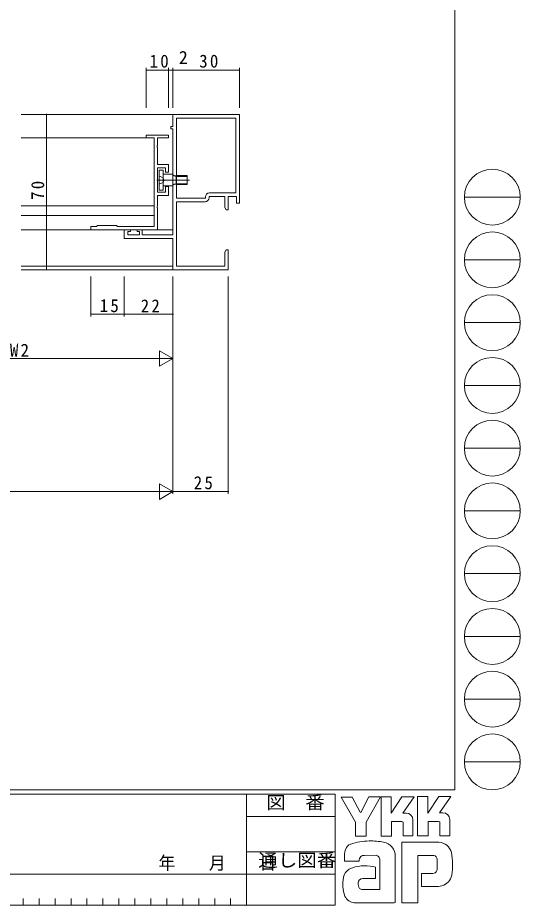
# Model space of a CAD drawing. Units: millimetres, scale not verified. Extents: x -841 to 292, y -594 to 212.
# Drawn here: x 65.8 to 292.5, y -594 to -194 of the extents above; entities that cross this region are included whole.
import ezdxf
from ezdxf.enums import TextEntityAlignment as Align

# ---------------------------------------------------------------- set-up
doc = ezdxf.new("R2010")
doc.units = ezdxf.units.MM
doc.header["$LTSCALE"] = 2
doc.linetypes.add('CHAIN2', pattern=[12, 9, -1, 1, -1])
doc.linetypes.add('DASHED3', pattern=[4, 3, -1])
for name, color, linetype, lineweight in [('0-1_YKK_ZWAK', 7, 'Continuous', 9), ('0-3_YKK_11', 7, 'Continuous', 9), ('0-4_YKK_12', 2, 'Continuous', 9), ('0-5_YKK_D', 6, 'Continuous', 9), ('0-6_YKK_13', 4, 'Continuous', 9)]:
    doc.layers.add(name, color=color, linetype=linetype, lineweight=lineweight)
doc.styles.add('ＭＳ ゴシック', font='')
doc.styles.get('ＭＳ ゴシック').set_extended_font_data('MS Gothic')

msp = doc.modelspace()

# ---------------------------------------------------------------- linework, layer by layer
at = {"layer": '0-1_YKK_ZWAK'}
for p, q in [((263, 208), (263, -542)), ((267.252, -274.88), (292.452, -274.88)), ((267.252, -303.16), (292.452, -303.16)), ((267.252, -331.44), (292.452, -331.44)), ((267.252, -359.72), (292.452, -359.72)), ((267.252, -388), (292.452, -388)), ((267.252, -416.28), (292.452, -416.28)), ((267.252, -444.56), (292.452, -444.56)), ((267.252, -472.84), (292.452, -472.84)), ((267.252, -501.12), (292.452, -501.12)), ((267.252, -529.4), (292.452, -529.4)), ((263, -542), (-837, -542)), ((209, -544), (-837, -544)), ((169, -544), (169, -594)), ((209, -544), (209, -594)), ((211.624, -545.294), (216.644, -545.294)), ((218.188, -556.569), (211.624, -545.294)), ((224.194, -545.14), (220.544, -552.245)), ((229.657, -562.902), (229.657, -545.178)), ((246.106, -545.024), (250.778, -545.024)), ((246.106, -562.748), (246.106, -545.024)), ((255.682, -545.024), (261.088, -545.024)), ((260.547, -545.951), (256.088, -552.322)), ((261.088, -545.024), (260.547, -545.951)), ((169, -554), (209, -554)), ((240.97, -552.438), (239.486, -552.438)), ((244.06, -555.527), (244.06, -562.786)), ((257.572, -552.322), (256.088, -552.322)), ((260.663, -555.527), (260.663, -562.709)), ((238.963, -556.26), (234.406, -556.26)), ((250.971, -556.222), (250.971, -562.748)), ((255.528, -556.222), (250.971, -556.222)), ((256.146, -556.453), (255.528, -556.222)), ((256.146, -562.709), (256.146, -556.453)), ((250.971, -562.748), (246.106, -562.748)), ((256.146, -562.637), (256.218, -562.709)), ((260.663, -562.709), (256.146, -562.709)), ((255.605, -565.566), (239.04, -565.566)), ((239.04, -565.566), (239.04, -592.866)), ((169, -569.999), (209, -569.999)), ((213.169, -574.1), (213.169, -571.344)), ((227.494, -571.436), (222.212, -571.536)), ((246.222, -571.513), (252.863, -571.513)), ((246.222, -592.866), (246.222, -571.513)), ((219.81, -574.1), (213.169, -574.1)), ((229.039, -586.958), (229.039, -573.057)), ((236.028, -571.976), (236.028, -592.828)), ((254.962, -573.652), (254.987, -577.415)), ((247.959, -579.699), (247.959, -585.607)), ((253.018, -579.699), (247.959, -579.699)), ((25, -580), (169, -580)), ((209, -579.999), (169, -579.999)), ((227.108, -581.9), (221.402, -581.907)), ((221.007, -586.958), (229.039, -586.958)), ((228.421, -586.958), (228.923, -586.958)), ((229.039, -586.957), (229.04, -586.958)), ((247.959, -585.607), (255.566, -585.607)), ((255.566, -585.607), (257.111, -585.259)), ((68.2, -591), (68.2, -594)), ((75.4, -591), (75.4, -594)), ((82.6, -591), (82.6, -594)), ((89.8, -591), (89.8, -594)), ((97, -591), (97, -594)), ((104.2, -591), (104.2, -594)), ((111.4, -591), (111.4, -594)), ((118.6, -591), (118.6, -594)), ((125.8, -591), (125.8, -594)), ((133, -591), (133, -594)), ((140.2, -591), (140.2, -594)), ((147.4, -591), (147.4, -594)), ((154.6, -591), (154.6, -594)), ((161.8, -591), (161.8, -594)), ((-837, -594), (209, -594)), ((219.81, -592.944), (217.686, -592.944)), ((235.564, -592.905), (219.81, -592.944)), ((236.028, -592.828), (235.564, -592.905))]:
    msp.add_line(p, q, dxfattribs=at)
for points in [[(216.644, -545.294), (220.235, -552.013), (220.544, -552.245)], [(224.194, -545.14), (229.374, -545.14), (222.899, -556.608)], [(229.657, -545.178), (234.252, -545.178), (234.252, -552.462), (239.078, -545.101)], [(239.078, -545.101), (244.543, -545.101), (239.486, -552.438)], [(250.778, -545.024), (250.778, -552.441), (255.682, -545.024)], [(222.899, -556.608), (222.899, -562.941), (218.188, -562.941), (218.188, -556.569)], [(234.406, -556.26), (234.406, -562.902), (229.657, -562.902)], [(244.06, -562.786), (239.58, -562.786), (239.58, -556.492), (238.963, -556.26)], [(226.104, -576.533), (227.108, -576.764), (227.108, -581.9)], [(239.04, -592.866), (245.102, -592.866), (246.222, -592.866)]]:
    msp.add_lwpolyline(points, dxfattribs=at)
for centre in [(279.852, -274.88), (279.852, -303.16), (279.852, -331.44), (279.852, -359.72), (279.852, -388), (279.852, -416.28), (279.852, -444.56), (279.852, -472.84), (279.852, -501.12), (279.852, -529.4)]:
    msp.add_circle(centre, 12.6, dxfattribs=at)
for centre, radius, start, end in [((240.97, -555.527), 3.089, 0.00165, 89.99603), ((257.572, -555.411), 3.089, 0.00165, 89.99603), ((217.009, -569.793), 3.491, 109.02126, 161.51263), ((224.317, -590.287), 25.257, 89.89165, 109.30847), ((225.059, -594.662), 29.64, 78.78009, 91.46938), ((229.757, -571.852), 6.355, 40.66422, 80.31693), ((229.441, -571.836), 6.588, 358.78058, 38.76563), ((255.388, -571.772), 6.202, 14.44571, 87.08746), ((220.37, -571.379), 7.196, 158.41083, 179.71774), ((222.021, -573.958), 2.43, 85.50551, 126.78038), ((226.794, -573.649), 2.321, 14.75519, 72.44994), ((253.093, -573.256), 1.756, 16.43123, 96.91661), ((232.094, -575.696), 29.8, 350.99026, 10.67624), ((222.822, -574.01), 3.013, 138.46381, 181.71359), ((249.759, -574.297), 5.248, 4.93422, 17.03551), ((218.181, -582.468), 5.583, 121.8271, 169.08475), ((222.6, -595.22), 19.013, 79.38097, 112.05824), ((253.019, -577.834), 1.865, 269.95467, 342.90144), ((249.728, -576.916), 5.281, 343.6902, 354.75362), ((228.213, -584.564), 15.832, 168.76372, 199.80078), ((222.689, -584.469), 3.384, 171.08202, 216.71922), ((221.414, -583.97), 2.064, 90.33952, 178.03638), ((255.478, -579.35), 6.13, 285.4429, 349.90448), ((221.357, -584.807), 2.18, 230.97279, 260.7549), ((218.2, -587.489), 5.461, 207.31435, 263.59464)]:
    msp.add_arc(centre, radius, start, end, dxfattribs=at)
at = {"layer": '0-3_YKK_11'}
for p, q in [((135.759, -243.1), (135.759, -237.6)), ((135.759, -237.6), (165.759, -237.6)), ((164.129, -239.23), (137.389, -239.23)), ((137.389, -239.23), (137.389, -275.3)), ((137.389, -239.23), (137.389, -275.3)), ((164.129, -272.97), (164.129, -239.23)), ((165.759, -237.6), (165.759, -277.6)), ((134.759, -243.1), (135.759, -243.1)), ((134.759, -244.1), (134.759, -243.1)), ((123.757, -246.9), (123.757, -248.1)), ((133.757, -246.9), (123.757, -246.9)), ((133.757, -248.1), (133.757, -246.9)), ((135.759, -244.1), (134.759, -244.1)), ((135.759, -291.87), (135.759, -244.1)), ((123.757, -248.1), (127.257, -248.1)), ((127.257, -248.1), (127.257, -288.1)), ((128.637, -251.825), (128.757, -251.642)), ((128.637, -252.375), (128.637, -251.825)), ((128.757, -248.1), (133.757, -248.1)), ((128.757, -251.642), (128.757, -248.1)), ((128.757, -252.558), (128.637, -252.375)), ((128.757, -260.2), (128.757, -252.558)), ((133.757, -260.2), (128.757, -260.2)), ((128.757, -261.7), (132.457, -261.7)), ((128.757, -272.7), (128.757, -261.7)), ((132.457, -261.7), (132.457, -263.6)), ((132.457, -263.6), (133.757, -263.6)), ((133.757, -263.6), (133.757, -260.2)), ((132.457, -270.1), (132.457, -272.7)), ((133.757, -270.1), (132.457, -270.1)), ((133.757, -274.2), (133.757, -270.1)), ((132.457, -272.7), (128.757, -272.7)), ((128.757, -274.2), (133.757, -274.2)), ((128.757, -278.842), (128.757, -274.2)), ((137.389, -275.3), (150.429, -275.3)), ((150.429, -275.3), (150.429, -274.77)), ((152.059, -274.6), (152.059, -275.13)), ((159.129, -274.6), (152.059, -274.6)), ((152.229, -272.97), (164.129, -272.97)), ((159.129, -279.509), (159.129, -274.6)), ((160.759, -274.6), (160.759, -280.6)), ((164.459, -274.6), (160.759, -274.6)), ((164.459, -277.6), (164.459, -274.6)), ((128.637, -279.025), (128.757, -278.842)), ((128.637, -279.575), (128.637, -279.025)), ((128.757, -279.758), (128.637, -279.575)), ((128.757, -289.6), (128.757, -279.758)), ((150.259, -276.93), (137.389, -276.93)), ((137.389, -276.93), (137.389, -305.97)), ((159.759, -280.6), (159.129, -279.509)), ((165.759, -277.6), (164.459, -277.6)), ((160.759, -280.6), (159.759, -280.6)), ((101.757, -287.6), (101.257, -288.1)), ((110.257, -287.6), (101.757, -287.6)), ((110.757, -288.1), (110.257, -287.6)), ((98.757, -288.1), (98.757, -289.6)), ((101.257, -288.1), (98.757, -288.1)), ((98.757, -289.6), (128.757, -289.6)), ((127.257, -288.1), (110.757, -288.1)), ((113.759, -289.6), (116.559, -289.6)), ((113.759, -293.5), (113.759, -289.6)), ((115.389, -290.4), (115.389, -291.87)), ((116.559, -290.4), (115.389, -290.4)), ((115.389, -291.87), (120.659, -291.87)), ((116.559, -289.6), (116.559, -290.4)), ((119.559, -289.6), (121.859, -289.6)), ((119.559, -290.4), (119.559, -289.6)), ((120.659, -290.4), (119.559, -290.4)), ((120.659, -291.87), (120.659, -290.4)), ((121.859, -289.6), (121.859, -291.87)), ((121.859, -291.87), (135.759, -291.87)), ((135.759, -293.5), (113.759, -293.5)), ((135.759, -307.6), (135.759, -293.5)), ((159.129, -299.691), (159.759, -298.6)), ((159.129, -305.97), (159.129, -299.691)), ((159.759, -298.6), (160.759, -298.6)), ((160.759, -298.6), (160.759, -302.142)), ((160.759, -302.142), (160.639, -302.325)), ((160.639, -302.325), (160.639, -302.875)), ((160.639, -302.875), (160.759, -303.058)), ((160.759, -303.142), (160.639, -303.325)), ((160.639, -303.325), (160.639, -303.875)), ((160.639, -303.875), (160.759, -304.058)), ((160.759, -303.058), (160.759, -303.142)), ((160.759, -307.6), (135.759, -307.6)), ((137.389, -305.97), (159.129, -305.97)), ((160.759, -304.058), (160.759, -307.6))]:
    msp.add_line(p, q, dxfattribs=at)
for centre, start, end in [((150.259, -275.13), 270, 359.99998), ((152.229, -274.77), 90, 179.99998)]:
    msp.add_arc(centre, 1.8, start, end, dxfattribs=at)
at = {"layer": '0-4_YKK_12'}
for p, q in [((136.057, -237.6), (67.257, -237.6)), ((127.257, -248.1), (67.257, -248.1)), ((127.257, -283.1), (127.257, -248.1)), ((127.257, -278.8), (67.257, -278.8)), ((127.257, -283.1), (67.257, -283.1)), ((135.757, -289.6), (67.257, -289.6)), ((135.757, -305.97), (67.257, -305.97)), ((136.057, -307.6), (67.257, -307.6))]:
    msp.add_line(p, q, dxfattribs=at)
at = {"layer": '0-5_YKK_D'}
for p, q in [((123.757, -234.6), (123.757, -216.6)), ((133.757, -217.6), (123.757, -217.6)), ((133.757, -234.6), (133.757, -216.6)), ((133.757, -234.6), (133.757, -216.6)), ((133.757, -217.6), (135.757, -217.6)), ((135.757, -234.6), (135.757, -216.6)), ((135.757, -217.6), (142.657, -217.6)), ((135.759, -234.6), (135.759, -216.6)), ((165.759, -217.6), (135.759, -217.6)), ((165.759, -234.6), (165.759, -216.6)), ((94.798, -237.6), (77.757, -237.6)), ((78.757, -307.6), (78.757, -237.6)), ((97.11, -307.6), (77.757, -307.6)), ((98.757, -310.6), (98.757, -328.6)), ((113.757, -310.6), (113.757, -328.6)), ((113.757, -310.6), (113.757, -328.6)), ((135.757, -310.6), (135.757, -348.6)), ((135.757, -310.6), (135.757, -328.6)), ((135.759, -310.6), (135.759, -408.6)), ((135.759, -310.6), (135.759, -408.6)), ((160.759, -310.6), (160.759, -408.6)), ((113.757, -327.6), (98.757, -327.6)), ((135.757, -327.6), (113.757, -327.6)), ((2.757, -347.6), (128.757, -347.6)), ((135.757, -347.6), (123.632, -347.6)), ((129.694, -344.1), (129.694, -351.1)), ((135.757, -347.6), (129.694, -344.1)), ((135.757, -347.6), (129.694, -351.1)), ((-157.241, -407.6), (128.759, -407.6)), ((135.759, -407.6), (123.634, -407.6)), ((129.697, -404.1), (129.697, -411.1)), ((135.759, -407.6), (129.697, -404.1)), ((135.759, -407.6), (129.697, -411.1)), ((135.759, -407.6), (160.759, -407.6))]:
    msp.add_line(p, q, dxfattribs=at)
for centre, start, end in [((123.757, -217.6), 0, 180), ((123.757, -217.6), 180, 0), ((133.757, -217.6), 0, 180), ((133.757, -217.6), 0, 180), ((133.757, -217.6), 180, 0), ((133.757, -217.6), 180, 0), ((135.757, -217.6), 0, 180), ((135.757, -217.6), 180, 0), ((135.759, -217.6), 0, 180), ((135.759, -217.6), 180, 0), ((165.759, -217.6), 0, 180), ((165.759, -217.6), 180, 0), ((78.757, -237.6), 90, 270), ((78.757, -237.6), 270, 90), ((78.757, -307.6), 90, 270), ((78.757, -307.6), 270, 90), ((98.757, -327.6), 0, 180), ((98.757, -327.6), 180, 0), ((113.757, -327.6), 0, 180), ((113.757, -327.6), 0, 180), ((113.757, -327.6), 180, 0), ((113.757, -327.6), 180, 0), ((135.757, -327.6), 0, 180), ((135.757, -327.6), 180, 0), ((160.759, -407.6), 0, 180), ((160.759, -407.6), 180, 0)]:
    msp.add_arc(centre, 0.106, start, end, dxfattribs=at)
at = {"layer": '0-6_YKK_13'}
for p, q in [((129.557, -262.7), (131.357, -262.7)), ((129.557, -271.7), (129.557, -262.7)), ((131.357, -262.7), (131.357, -271.7)), ((135.757, -264.6), (131.357, -264.6)), ((135.757, -269.8), (135.757, -264.6)), ((137.157, -265.579), (136.141, -265.339)), ((137.157, -265.2), (137.157, -269.2)), ((142.257, -265.2), (137.157, -265.2)), ((142.257, -265.579), (137.157, -265.579)), ((142.257, -269.2), (142.257, -265.2)), ((131.357, -271.7), (129.557, -271.7)), ((131.357, -269.8), (135.757, -269.8)), ((135.757, -269.548), (136.344, -269.055)), ((137.157, -268.821), (136.141, -269.061)), ((136.344, -269.055), (137.157, -269.2)), ((142.257, -268.821), (137.157, -268.821)), ((137.157, -269.2), (142.257, -269.2))]:
    msp.add_line(p, q, dxfattribs=at)
at = {"layer": '0-6_YKK_13', "linetype": 'CHAIN2'}
msp.add_line((128.557, -267.2), (143.257, -267.2), dxfattribs=at)
at = {"layer": '0-6_YKK_13', "linetype": 'DASHED3'}
for p, q in [((131.182, -266.055), (129.557, -265.4)), ((131.791, -267.2), (131.182, -266.055)), ((131.182, -268.345), (131.791, -267.2)), ((129.557, -269), (131.182, -268.345))]:
    msp.add_line(p, q, dxfattribs=at)
at = {"layer": '0-6_YKK_13'}
msp.add_lwpolyline([(135.757, -264.852), (136.344, -265.345), (137.157, -265.2)], dxfattribs=at)

# ---------------------------------------------------------------- texts
at = {"layer": '0-1_YKK_ZWAK', "style": 'ＭＳ ゴシック', "width": 1.1}
for s, p in [('図\u3000番', (177.854, -552.374)), ('通し図番', (174.255, -578.406))]:
    msp.add_text(s, height=5.865, dxfattribs=at).set_placement(p, align=Align.BOTTOM_LEFT)
at = {"layer": '0-1_YKK_ZWAK', "insert": (129.252, -578.527), "char_height": 5.865, "attachment_point": 7, "style": 'ＭＳ ゴシック'}
msp.add_mtext('\\T1.2;\\W0.95;年\\~\\~\\~月\\~\\~\\~日', dxfattribs=at)
at = {"layer": '0-5_YKK_D', "color": 7, "style": 'ＭＳ ゴシック'}
msp.add_text('2', height=5.865, dxfattribs=at).set_placement((138.457, -216.6), align=Align.BOTTOM_LEFT)
at = {"layer": '0-5_YKK_D', "color": 7, "char_height": 5.865, "attachment_point": 7, "style": 'ＭＳ ゴシック'}
for s, insert in [('\\T1.27;\\W0.95;10', (125.237, -216.6)), ('\\T1.27;\\W0.95;30', (147.628, -216.6)), ('\\T1.27;\\W0.95;15', (102.737, -326.8)), ('\\T1.27;\\W0.95;22', (121.237, -326.8)), ('\\T1.27;\\W0.95;W2', (62.237, -346.8)), ('\\T1.27;\\W0.95;25', (145.176, -406.6))]:
    msp.add_mtext(s, dxfattribs=dict(at, insert=insert))
at = {"layer": '0-5_YKK_D', "color": 7, "insert": (77.757, -276.12), "char_height": 5.865, "attachment_point": 7, "rotation": 90, "style": 'ＭＳ ゴシック'}
msp.add_mtext('\\T1.27;\\W0.95;70', dxfattribs=at)

doc.saveas('drawing.dxf')
